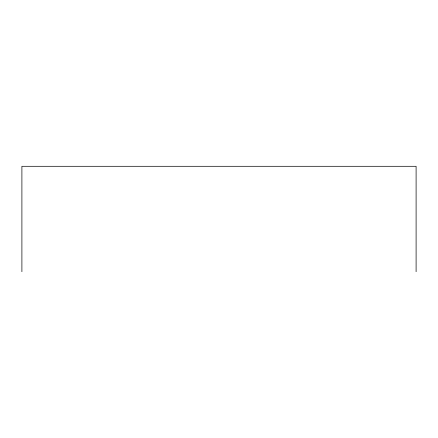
<?xml version="1.0" encoding="UTF-8"?>
<svg xmlns="http://www.w3.org/2000/svg" width="438" height="438" viewBox="0 0 438 438"><rect width="100%" height="100%" fill="white"/><g stroke="black" fill="none" stroke-linecap="round" stroke-linejoin="round"><path stroke-width="0.66" d="M416.1 271.702L416.1 166.298L21.9 166.298L21.9 271.702"/></g></svg>
